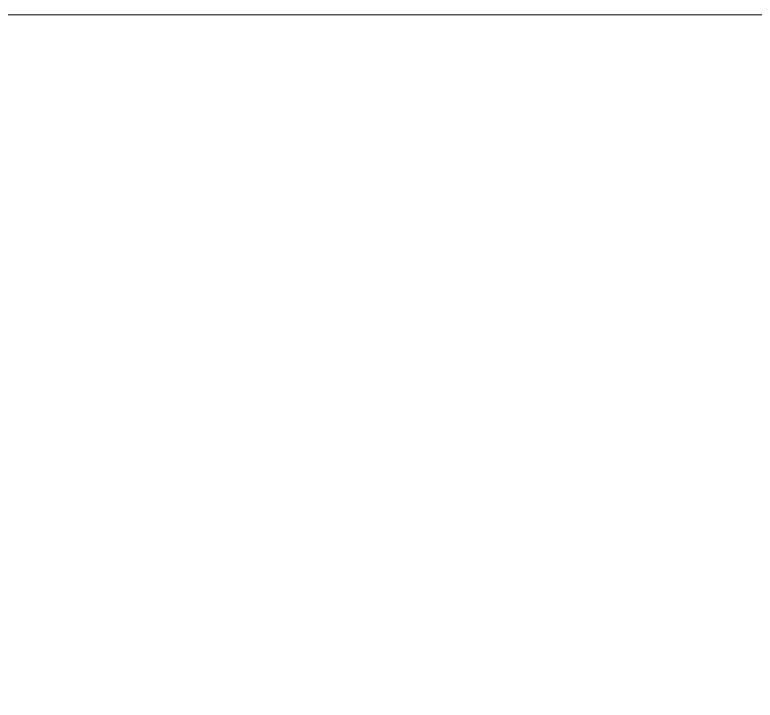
# Model space of a CAD drawing. Header units: inches. Extents: x -1.5 to 24.5, y -14.4 to 30.8.
# Drawn here: x 16.622 to 17.788, y 2.526 to 3.606 of the extents above; entities that cross this region are included whole.
import ezdxf

# ---------------------------------------------------------------- set-up
doc = ezdxf.new("R2010")
doc.units = ezdxf.units.IN
doc.header["$MEASUREMENT"] = 0
doc.layers.add('NOPLOT', color=5, linetype='Continuous', lineweight=5)

# ---------------------------------------------------------------- blocks, each defined once
blk = doc.blocks.new('EagleHalf')
at = {"layer": 'NOPLOT', "true_color": 0xffffff}
h = blk.add_hatch(color=7, dxfattribs=at)
h.dxf.hatch_style = 1
edge = h.paths.add_edge_path()
edge.add_arc((0, 0.4699), 0.2065, 238.3737, 239.2778)
edge.add_line((-0.1055, 0.2924), (-0.1156, 0.2749))
edge.add_arc((-0.0931, 0.2476), 0.0353, -62.471, 129.412, ccw=False)
edge.add_line((-0.0768, 0.2163), (0, -0.0704))
edge.add_line((0, -0.0704), (0, 0.4751))
edge.add_line((0, 0.4751), (-0.0596, 0.3719))
edge.add_arc((0, 0.5011), 0.1423, 120, 245.25, ccw=False)
edge.add_arc((-0.1471, 0.7641), 0.159, 298.5075, 316.1843)
edge.add_arc((-0.0626, 0.6031), 0.0593, 59.2112, 115.3841)
edge.add_arc((0, 0.4699), 0.2065, 115.2391, 146.7214)
edge.add_line((-0.1726, 0.5832), (-0.816, 0.7556))
edge.add_line((-0.816, 0.7556), (-0.6056, 0.5451))
edge.add_line((-0.6056, 0.5451), (-0.2015, 0.5149))
edge.add_arc((0, 0.4699), 0.2065, 167.4127, 167.7583)
edge.add_line((-0.2018, 0.5136), (-0.5364, 0.4759))
edge.add_line((-0.5364, 0.4759), (-0.4276, 0.3671))
edge.add_line((-0.4276, 0.3671), (-0.2037, 0.4361))
edge.add_arc((0, 0.4699), 0.2065, 189.4032, 190.7265)
edge.add_line((-0.2029, 0.4314), (-0.392, 0.3315))
edge.add_line((-0.392, 0.3315), (-0.3089, 0.2484))
edge.add_line((-0.3089, 0.2484), (-0.1728, 0.3569))
edge.add_arc((0, 0.4699), 0.2065, 213.1699, 215.3719)
edge.add_line((-0.1684, 0.3503), (-0.2805, 0.22))
edge.add_line((-0.2805, 0.22), (-0.1984, 0.1379))
edge.add_line((-0.1984, 0.1379), (-0.1083, 0.294))
at = {"layer": 'NOPLOT'}
for p, q in [((-0.5093, 0.6293), (-0.1864, 0.5588)), ((-0.6038, 0.6206), (-0.1902, 0.5504)), ((-0.4535, 0.5734), (-0.1936, 0.5417)), ((-0.3431, 0.463), (-0.2059, 0.485)), ((-0.4147, 0.4315), (-0.2064, 0.475)), ((-0.3164, 0.4364), (-0.2064, 0.4648)), ((-0.0803, 0.2996), (0, 0.4386)), ((-0.2504, 0.3704), (-0.1953, 0.4028)), ((-0.3029, 0.3197), (-0.1915, 0.3927)), ((-0.2309, 0.3509), (-0.1871, 0.3826)), ((-0.1747, 0.2947), (-0.1493, 0.3272)), ((-0.208, 0.2249), (-0.1411, 0.3191)), ((-0.1556, 0.2755), (-0.1325, 0.3115)), ((0, 0), (-0.056, 0.209))]:
    blk.add_line(p, q, dxfattribs=at)
for points in [[(-0.1823, 0.5669), (-0.755, 0.7204), (-0.5975, 0.5628), (-0.1967, 0.5328, -0.044906)], [(-0.205, 0.4949), (-0.4968, 0.4621), (-0.4224, 0.3877), (-0.2059, 0.4545, -0.049074)], [(-0.1985, 0.4131), (-0.3616, 0.3269), (-0.3075, 0.2728), (-0.1822, 0.3727, -0.052881)], [(-0.1569, 0.3357), (-0.2557, 0.221), (-0.2023, 0.1676), (-0.1234, 0.3043, -0.055772)]]:
    blk.add_lwpolyline(points, format="xyb", close=True, dxfattribs=at)
blk.add_lwpolyline([(-0.1574, 0.5602, 0.399498), (-0.0826, 0.3321), (-0.0964, 0.3081, -0.600675), (-0.0803, 0.6402, 0.604743), (-0.0687, 0.356), (-0.0826, 0.3321)], format="xyb", dxfattribs=at)
for centre, radius, start, end in [((0, 0.4777), 0.1812, 196.9669, 240.4154), ((0, 0.4933), 0.1673, 201.1875, 243.1268), ((-0.0931, 0.2476), 0.0535, 313.9129, 76.0871)]:
    blk.add_arc(centre, radius, start, end, dxfattribs=at)
blk = doc.blocks.new('Eagle')
at = {"layer": 'NOPLOT'}
blk.add_blockref('EagleHalf', (0, -0.5938), dxfattribs=at)

msp = doc.modelspace()

# ---------------------------------------------------------------- linework, layer by layer
at = {"layer": 'NOPLOT'}
msp.add_lwpolyline([(9.476, 3.6059), (22.524, 3.6059), (22.524, -3.6059), (9.476, -3.6059)], close=True, dxfattribs=at)

# ---------------------------------------------------------------- block references
at = {"layer": 'NOPLOT', "xscale": -0.8572141805513919, "yscale": 0.8572141805513919, "zscale": 0.8572141805513919, "rotation": 135.0000000000001}
msp.add_blockref('Eagle', (16.7909, 2.0409), dxfattribs=at)
msp.add_blockref('Eagle', (16.7909, 2.0409), dxfattribs=at)

doc.saveas('drawing.dxf')
